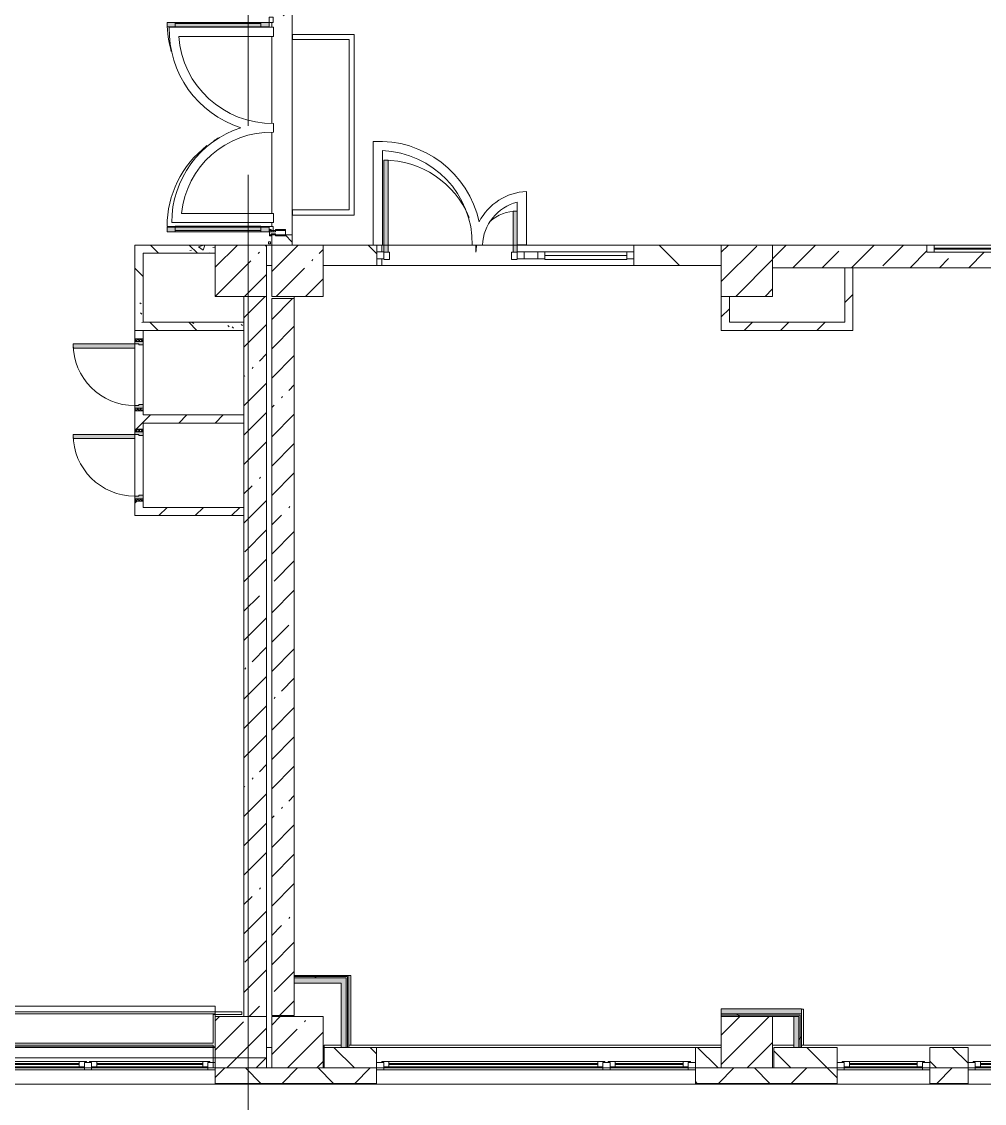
# Model space of a CAD drawing. Header units: millimetres. Extents: x 81037 to 284518, y -8553 to 29000.
# Drawn here: x 193617 to 202976, y -444 to 10072 of the extents above; entities that cross this region are included whole.
import ezdxf

# ---------------------------------------------------------------- set-up
doc = ezdxf.new("R2010")
doc.units = ezdxf.units.MM
doc.linetypes.add('Осевая', pattern=[3175, 635, -476.25, 1587.5, -476.25])
for name, color, linetype, lineweight, true_color in [('A-DETL-GENF-7', 7, 'Continuous', 5, 0xe2e2e2), ('A-DETL-GENF-9', 7, 'Continuous', 5, 0xaaaaaa), ('A-DOOR-4', 7, 'Continuous', 5, 0xe2e2e2), ('A-DOOR-5', 7, 'Continuous', 5, 0xaaaaaa), ('A-DOOR-FRAM-3', 7, 'Continuous', 5, 0xe2e2e2), ('A-DOOR-FRAM-5', 7, 'Continuous', 5, 0xaaaaaa), ('A-FLOR-2', 7, 'Continuous', 5, 0xaaaaaa), ('I-WALL-4', 7, 'Continuous', 5, 0xe7e7e7), ('I-WALL-5', 7, 'Continuous', 9, 0xe7e7e7), ('I-WALL-8', 7, 'Continuous', 5, 0x787878)]:
    doc.layers.add(name, color=color, linetype=linetype, lineweight=lineweight, true_color=true_color)
for name, color, linetype, lineweight in [('A-GLAZ-2', 7, 'Continuous', 5), ('A-GLAZ-CURT-1', 7, 'Continuous', 5), ('A-GLAZ-CWMG-2', 7, 'Continuous', 5), ('A-WALL', 7, 'Continuous', 9), ('A-WALL-4', 7, 'Continuous', 5), ('I-WALL-6', 7, 'Continuous', 5), ('S-COLS-1', 7, 'Continuous', 5), ('Оси', 7, 'Continuous', 9), ('Оси-2', 7, 'Осевая', 9)]:
    doc.layers.add(name, color=color, linetype=linetype, lineweight=lineweight)
pattern_1 = [(45, (157507.65, 0), (-176.7767, 176.7767), [])]
pattern_2 = [(45, (157507.65, 0), (-285.123, 285.123), []), (45, (157792.77, 0), (-285.123, 285.123), [504.031, -100.806, 16.764, -84.042])]
pattern_3 = [(135, (157507.65, 0), (-353.5534, -353.5534), [])]
pattern_4 = [(135, (157507.65, 0), (-377.171, -377.171), [533.4, -88.9, 17.78, -88.9]), (135, (157507.65, 376.94), (-377.171, -377.171), []), (50, (157507.65, 0), (637.6445, -55.7866), [66.675, -733.425]), (355, (157507.65, 0), (-123.349, 668.699), [53.34, -586.74]), (100.451, (157560.8, -4.65), (514.299, 612.908), [56.665, -623.315]), (46.184, (157507.65, 177.8), (948.776, -147.15), [100.012, -1100.137]), (96.636, (157586.7, 165.5), (830.91, 865.997), [84.998, -934.973]), (351.184, (157507.7, 177.8), (830.918, 865.988), [80.01, -880.11]), (21, (157596.55, 133.35), (530.6506, -357.928), [66.675, -733.425]), (326, (157596.55, 133.35), (216.308, 644.658), [53.34, -586.74]), (71.451, (157640.8, 103.5), (746.96, 286.724), [56.665, -623.315]), (37.5, (157507.65, 0), (10.8105, 295.9426), [16.764, -562.864, 16.764, -578.866, -588.962]), (37.5, (157507.65, 0), (10.8105, 295.9426), [-1175.258, 16.764, -572.198]), (7.5, (157507.65, 0), (233.8692, 350.6318), [16.764, -322.834, 16.764, -549.529, -224.472]), (7.5, (157507.65, 0), (233.8692, 350.6318), [-905.891, 16.764, -207.708]), (327.5, (157309.4, 0), (474.5678, -20.0513), [16.764, -205.486, 16.764, -676.656, -920.115]), (327.5, (157309.4, 0), (474.5678, -20.0513), [-915.67, 16.764, -903.351]), (317.5, (157220.5, 0), (518.452, 88.9934), [16.764, -272.161, 16.764, -443.738, -653.415]), (317.5, (157220.5, 0), (518.452, 88.9934), [-749.427, 16.764, -636.651])]
pattern_5 = [(135, (157507.65, 0), (-176.7767, -176.7767), [])]
pattern_6 = [(45, (157507.65, 0), (-530.33, 530.33), []), (135, (157507.65, 0), (-530.33, -530.33), [])]

# ---------------------------------------------------------------- blocks, each defined once
blk = doc.blocks.new('BSC_Колонна _Прямоугольная - 500х500-23286270-2_1_3_птичка')
at = {"layer": 'S-COLS-1'}
h = blk.add_hatch(dxfattribs=at)
h.set_pattern_fill('FP_53', color=256, style=0, pattern_type=2)
h.set_pattern_definition([(45, (-38790, -7650), (-285.123, 285.123), []), (45, (-38504.88, -7650), (-285.123, 285.123), [504.031, -100.806, 16.764, -84.042])])
h.paths.add_polyline_path([(-250, -250), (250, -250), (250, 250), (-250, 250), (-250, 100)])
for p, q in [((250, 250), (-250, 250)), ((-250, 250), (-250, -250)), ((250, -250), (250, 250)), ((-250, -250), (250, -250))]:
    blk.add_line(p, q, dxfattribs=at)
blk = doc.blocks.new('BSC_Колонна _Прямоугольная - 500х500-V40-2_1_3_птичка')
at = {"layer": 'S-COLS-1'}
h = blk.add_hatch(dxfattribs=at)
h.set_pattern_fill('FP_54', color=256, style=0, pattern_type=2)
h.set_pattern_definition([(45, (-43160, -7650), (-285.123, 285.123), []), (45, (-42874.88, -7650), (-285.123, 285.123), [504.031, -100.806, 16.764, -84.042])])
h.paths.add_polyline_path([(-250, -250), (250, -250), (250, 250), (-250, 250)])
for p, q in [((250, 250), (-250, 250)), ((-250, 250), (-250, -250)), ((250, -250), (250, 250)), ((-250, -250), (250, -250))]:
    blk.add_line(p, q, dxfattribs=at)
blk = doc.blocks.new('BSC_Колонна _Прямоугольная - 500х500-V46-2_1_3_птичка')
at = {"layer": 'S-COLS-1'}
h = blk.add_hatch(dxfattribs=at)
h.set_pattern_fill('FP_60', color=256, style=0, pattern_type=2)
h.set_pattern_definition([(45, (-38790, -150), (-285.123, 285.123), []), (45, (-38504.88, -150), (-285.123, 285.123), [504.031, -100.806, 16.764, -84.042])])
h.paths.add_polyline_path([(-50, -250), (250, -250), (250, 250), (-250, 250), (-250, -250)])
for p, q in [((250, 250), (-250, 250)), ((-250, 250), (-250, -250)), ((250, -250), (250, 250)), ((-250, -250), (250, -250))]:
    blk.add_line(p, q, dxfattribs=at)
blk = doc.blocks.new('BSC_Колонна _Прямоугольная - 500х500-V47-2_1_3_птичка')
at = {"layer": 'S-COLS-1'}
h = blk.add_hatch(dxfattribs=at)
h.set_pattern_fill('FP_61', color=256, style=0, pattern_type=2)
h.set_pattern_definition([(45, (-43160, -150), (-285.123, 285.123), []), (45, (-42874.88, -150), (-285.123, 285.123), [504.031, -100.806, 16.764, -84.042])])
h.paths.add_polyline_path([(-250, -250), (250, -250), (250, 250), (-250, 250)])
for p, q in [((250, 250), (-250, 250)), ((-250, 250), (-250, -250)), ((250, -250), (250, 250)), ((-250, -250), (250, -250))]:
    blk.add_line(p, q, dxfattribs=at)
blk = doc.blocks.new('120_Окно_СКБ_2Ст - 120_Окно_СКБ_2Ст 3100х2500 _мал_ створка слева-2_-22446420-2_1_3_птичка')
at = {"layer": 'A-GLAZ-2'}
for p, q in [((-1550, -127), (-1550, -57)), ((-1550, -57), (-1480, -57)), ((1550, -57), (-1550, -57)), ((-1480, -57), (-1480, -127)), ((-720, -87), (-1480, -87)), ((-1480, -87), (-1480, -127)), ((-1430, -137), (-1430, -87)), ((-770, -137), (-770, -87)), ((-720, -127), (-720, -57)), ((-720, -57), (-650, -57)), ((-720, -127), (-720, -87)), ((-650, -57), (-650, -127)), ((1480, -87), (-650, -87)), ((-650, -87), (-650, -127)), ((-600, -137), (-600, -87)), ((1430, -137), (1430, -87)), ((1480, -127), (1480, -57)), ((1480, -57), (1550, -57)), ((1480, -127), (1480, -87)), ((1550, -57), (1550, -127)), ((-1480, -127), (-1550, -127)), ((-1550, -127), (-1500, -127)), ((-1480, -127), (-1500, -127)), ((-1500, -127), (-1500, -137)), ((-1500, -137), (-700, -137)), ((-700, -137), (-1500, -137)), ((-1430, -107), (-770, -107)), ((-770, -117), (-1430, -117)), ((-650, -127), (-720, -127)), ((-700, -127), (-720, -127)), ((-700, -127), (-670, -127)), ((-700, -137), (-700, -127)), ((-650, -127), (-670, -127)), ((-670, -127), (-670, -137)), ((-670, -137), (1500, -137)), ((1500, -137), (-670, -137)), ((-600, -107), (1430, -107)), ((1430, -117), (-600, -117)), ((1550, -127), (1480, -127)), ((1500, -127), (1480, -127)), ((1500, -127), (1550, -127)), ((1500, -137), (1500, -127))]:
    blk.add_line(p, q, dxfattribs=at)
blk = doc.blocks.new('120_Окно_СКБ_2Ст - 120_Окно_СКБ_2Ст 2100х2400 _мал створка справа_-22446225-2_1_3_птичка')
at = {"layer": 'A-GLAZ-2'}
for p, q in [((-1050, -127), (-1050, -57)), ((-1050, -57), (-980, -57)), ((1050, -57), (-1050, -57)), ((-980, -57), (-980, -127)), ((150, -87), (-980, -87)), ((-980, -87), (-980, -127)), ((-930, -137), (-930, -87)), ((100, -137), (100, -87)), ((150, -127), (150, -57)), ((150, -57), (220, -57)), ((150, -127), (150, -87)), ((220, -57), (220, -127)), ((980, -87), (220, -87)), ((220, -87), (220, -127)), ((270, -137), (270, -87)), ((930, -137), (930, -87)), ((980, -127), (980, -57)), ((980, -57), (1050, -57)), ((980, -127), (980, -87)), ((1050, -57), (1050, -127)), ((-980, -127), (-1050, -127)), ((-1050, -127), (-1000, -127)), ((-980, -127), (-1000, -127)), ((-1000, -127), (-1000, -137)), ((-1000, -137), (170, -137)), ((170, -137), (-1000, -137)), ((-930, -107), (100, -107)), ((100, -117), (-930, -117)), ((220, -127), (150, -127)), ((170, -127), (150, -127)), ((170, -127), (200, -127)), ((170, -137), (170, -127)), ((220, -127), (200, -127)), ((200, -127), (200, -137)), ((200, -137), (1000, -137)), ((1000, -137), (200, -137)), ((270, -107), (930, -107)), ((930, -117), (270, -117)), ((1050, -127), (980, -127)), ((1000, -127), (980, -127)), ((1000, -127), (1050, -127)), ((1000, -137), (1000, -127))]:
    blk.add_line(p, q, dxfattribs=at)
blk = doc.blocks.new('120_Окно_СКБ_2Ст - 120_Окно_СКБ_2Ст 2100х2500 _мал створка СЛЕВА_-V83-2_1_3_птичка')
at = {"layer": 'A-GLAZ-2'}
for p, q in [((-1050, -127), (-1050, -57)), ((-1050, -57), (-980, -57)), ((1050, -57), (-1050, -57)), ((-980, -57), (-980, -127)), ((-220, -87), (-980, -87)), ((-980, -87), (-980, -127)), ((-930, -137), (-930, -87)), ((-270, -137), (-270, -87)), ((-220, -127), (-220, -57)), ((-220, -57), (-150, -57)), ((-220, -127), (-220, -87)), ((-150, -57), (-150, -127)), ((980, -87), (-150, -87)), ((-150, -87), (-150, -127)), ((-100, -137), (-100, -87)), ((930, -137), (930, -87)), ((980, -127), (980, -57)), ((980, -57), (1050, -57)), ((980, -127), (980, -87)), ((1050, -57), (1050, -127)), ((-980, -127), (-1050, -127)), ((-1050, -127), (-1000, -127)), ((-980, -127), (-1000, -127)), ((-1000, -127), (-1000, -137)), ((-1000, -137), (-200, -137)), ((-200, -137), (-1000, -137)), ((-930, -107), (-270, -107)), ((-270, -117), (-930, -117)), ((-150, -127), (-220, -127)), ((-200, -127), (-220, -127)), ((-200, -127), (-170, -127)), ((-200, -137), (-200, -127)), ((-150, -127), (-170, -127)), ((-170, -127), (-170, -137)), ((-170, -137), (1000, -137)), ((1000, -137), (-170, -137)), ((-100, -107), (930, -107)), ((930, -117), (-100, -117)), ((1050, -127), (980, -127)), ((1000, -127), (980, -127)), ((1000, -127), (1050, -127)), ((1000, -137), (1000, -127))]:
    blk.add_line(p, q, dxfattribs=at)
blk = doc.blocks.new('BSC_Колонна _Прямоугольная - 500х500-V117-2_1_3_птичка')
at = {"layer": 'S-COLS-1'}
h = blk.add_hatch(dxfattribs=at)
h.set_pattern_fill('FP_120', color=256, style=0, pattern_type=2)
h.set_pattern_definition([(45, (-38240, -150), (-285.123, 285.123), []), (45, (-37954.88, -150), (-285.123, 285.123), [504.031, -100.806, 16.764, -84.042])])
h.paths.add_polyline_path([(-250, -250), (250, -250), (250, 250), (-250, 250), (-250, 80)])
for p, q in [((250, 250), (-250, 250)), ((-250, 250), (-250, -250)), ((250, -250), (250, 250)), ((-250, -250), (250, -250))]:
    blk.add_line(p, q, dxfattribs=at)
blk = doc.blocks.new('BSC_Колонна _Прямоугольная - 500х500-V118-2_1_3_птичка')
at = {"layer": 'S-COLS-1'}
h = blk.add_hatch(dxfattribs=at)
h.set_pattern_fill('FP_121', color=256, style=0, pattern_type=2)
h.set_pattern_definition([(45, (-38240, -7650), (-285.123, 285.123), []), (45, (-37954.88, -7650), (-285.123, 285.123), [504.031, -100.806, 16.764, -84.042])])
h.paths.add_polyline_path([(-250, -250), (250, -250), (250, 250), (-250, 250), (-250, 100)])
for p, q in [((250, 250), (-250, 250)), ((-250, 250), (-250, -250)), ((250, -250), (250, 250)), ((-250, -250), (250, -250))]:
    blk.add_line(p, q, dxfattribs=at)
blk = doc.blocks.new('110_Дверь_СКБ_1Ст - д-18 700x2100h_Технический шкаф ЭОМ и СС-21511926-2_1_3_птичка')
at = {"layer": 'A-DOOR-4'}
h = blk.add_hatch(color=256, dxfattribs=at)
h.paths.add_polyline_path([(-312.5, -40), (-277.5, -40), (-277.5, 0), (-287.5, 0), (-287.5, 40), (-312.5, 40)])
h.paths.add_polyline_path([(302.5, 0), (302.5, -40), (337.5, -40), (337.5, 40), (312.5, 40), (312.5, 0)])
at = {"layer": 'A-DOOR-5'}
h = blk.add_hatch(dxfattribs=at)
h.set_pattern_fill('FP_125', color=256, style=0, pattern_type=2)
h.set_pattern_definition([(135, (1951.41, 104.685), (-14.14214, -14.14214), []), (225, (1951.41, 104.685), (14.14214, -14.14214), [])])
h.paths.add_polyline_path([(337.5, -40), (362.5, -40), (362.5, 40), (337.5, 40)])
at = {"layer": 'A-DOOR-FRAM-3'}
blk.add_hatch(color=256, dxfattribs=at).paths.add_polyline_path([(272.5, 640), (272.5, 40), (312.5, 40), (312.5, 640)])
at = {"layer": 'A-DOOR-FRAM-5'}
h = blk.add_hatch(dxfattribs=at)
h.set_pattern_fill('FP_126', color=256, style=0, pattern_type=2)
h.set_pattern_definition([(45, (-171.384, 104.685), (-14.1421, 14.1421), []), (135, (-171.384, 104.685), (-14.1421, -14.1421), [])])
h.paths.add_polyline_path([(-337.5, -40), (-312.5, -40), (-312.5, 40), (-337.5, 40)])
at = {"layer": 'A-DOOR-5'}
for p, q in [((312.5, 640), (272.5, 640)), ((272.5, 640), (272.5, 40)), ((312.5, 40), (312.5, 640)), ((272.5, 40), (312.5, 40))]:
    blk.add_line(p, q, dxfattribs=at)
blk.add_arc((312.5, 40), 600, 90, 180, dxfattribs=at)
at = {"layer": 'A-DOOR-FRAM-5'}
for p, q in [((-312.5, 40), (-337.5, 40)), ((-337.5, 40), (-337.5, -40)), ((-287.5, 40), (-312.5, 40)), ((-312.5, 40), (-312.5, -40)), ((-312.5, -40), (-312.5, 40)), ((-287.5, 0), (-287.5, 40)), ((-287.5, 40), (272.5, 40)), ((312.5, 40), (312.5, 0)), ((337.5, 40), (312.5, 40)), ((337.5, -40), (337.5, 40)), ((362.5, 40), (337.5, 40)), ((337.5, 40), (337.5, -40)), ((362.5, -40), (362.5, 40)), ((-337.5, -40), (-312.5, -40)), ((-312.5, -40), (-277.5, -40)), ((-277.5, 0), (-287.5, 0)), ((-277.5, -40), (-277.5, 0)), ((302.5, -40), (-277.5, -40)), ((312.5, 0), (302.5, 0)), ((302.5, 0), (302.5, -40)), ((302.5, -40), (337.5, -40)), ((337.5, -40), (362.5, -40))]:
    blk.add_line(p, q, dxfattribs=at)
blk = doc.blocks.new('120_Окно_СКБ_1Ст - 120_Окно_СКБ_1Ст 900х2500_h_-20664874-2_1_3_птичка')
at = {"layer": 'A-GLAZ-2'}
for p, q in [((-450, -127), (-450, -57)), ((-450, -57), (-380, -57)), ((450, -57), (-450, -57)), ((-380, -57), (-380, -127)), ((380, -87), (-380, -87)), ((-380, -87), (-380, -127)), ((-330, -137), (-330, -87)), ((330, -137), (330, -87)), ((380, -127), (380, -57)), ((380, -57), (450, -57)), ((380, -127), (380, -87)), ((450, -57), (450, -127)), ((-380, -127), (-450, -127)), ((-450, -127), (-400, -127)), ((-380, -127), (-400, -127)), ((-400, -127), (-400, -137)), ((-400, -137), (400, -137)), ((400, -137), (-400, -137)), ((-330, -107), (330, -107)), ((330, -117), (-330, -117)), ((450, -127), (380, -127)), ((400, -127), (380, -127)), ((400, -127), (450, -127)), ((400, -137), (400, -127))]:
    blk.add_line(p, q, dxfattribs=at)
blk = doc.blocks.new('120_Окно_СКБ_1Ст - 120_Окно_СКБ_1Ст 400х1200 EI30-24228621-2_1_3_птичка')
at = {"layer": 'A-GLAZ-2'}
for p, q in [((-600, 40), (-600, 110)), ((-600, 110), (-530, 110)), ((600, 110), (-600, 110)), ((-530, 110), (-530, 40)), ((530, 40), (530, 110)), ((530, 110), (600, 110)), ((600, 110), (600, 40)), ((-530, 40), (-600, 40)), ((-600, 40), (600, 40)), ((530, 80), (-530, 80)), ((530, 70), (-530, 70)), ((600, 40), (530, 40))]:
    blk.add_line(p, q, dxfattribs=at)
blk = doc.blocks.new('Прямоугольный импост - Импост структурный с накладкой - 160мм Темный-31239214-2_1_3_птичка')
at = {"layer": 'A-GLAZ-CWMG-2'}
for p, q in [((-50, 0), (-50, 17)), ((-50, 17), (0, 17)), ((-40, 0), (-50, 0)), ((-40, -40), (-40, 0)), ((0, 0), (-10, 0)), ((-10, 0), (-10, -40)), ((0, 17), (0, 0)), ((-50, -140), (-50, -40)), ((-50, -40), (-40, -40)), ((-10, -40), (0, -40)), ((0, -40), (0, -140)), ((0, -140), (-50, -140))]:
    blk.add_line(p, q, dxfattribs=at)
blk = doc.blocks.new('Дверь_Витражная_остекление_ - ДВН_ДАО_Главный вход_1800 в свету 5-32258809-2_1_3_птичка')
at = {"layer": 'A-DETL-GENF-7'}
for points in [[(-947.5, -723.4), (-947.5, -20), (-992.5, -20), (-992.5, -1012.5), (-947.5, -1012.5)], [(1042.5, -1012.5), (1042.5, -20), (997.5, -20), (997.5, -1012.5)]]:
    blk.add_hatch(color=256, dxfattribs=at).paths.add_polyline_path(points)
at = {"layer": 'A-DETL-GENF-9'}
for p, q in [((-947.5, -20), (-992.5, -20)), ((-992.5, -1012.5), (-992.5, -20)), ((-947.5, -20), (-992.5, -20)), ((-992.5, -20), (-992.5, -1012.5)), ((-992.5, -100), (-947.5, -100)), ((-982.5, -932.5), (-982.5, -100)), ((-947.5, -1012.5), (-947.5, -20)), ((-947.5, -1012.5), (-947.5, -20)), ((988.5, -932.5), (988.5, -100)), ((997.5, -1012.5), (997.5, -20)), ((997.5, -20), (997.5, -1012.5)), ((1042.5, -100), (997.5, -100)), ((1032.5, -932.5), (1032.5, -100)), ((1042.5, -1012.5), (1042.5, -20)), ((1042.5, -1012.5), (1042.5, -20)), ((-992.5, -932.5), (-947.5, -932.5)), ((1042.5, -932.5), (997.5, -932.5)), ((-992.5, -1012.5), (-947.5, -1012.5)), ((-992.5, -1012.5), (-947.5, -1012.5)), ((1042.5, -1012.5), (997.5, -1012.5)), ((997.5, -1012.5), (1042.5, -1012.5))]:
    blk.add_line(p, q, dxfattribs=at)
at = {"layer": 'A-DOOR-5'}
for p, q in [((-1042.5, 20), (-992.5, 20)), ((-1042.5, -20), (-1042.5, 20)), ((-992.5, 20), (-992.5, -20)), ((992.5, 20), (1042.5, 20)), ((992.5, -20), (992.5, 20)), ((1042.5, 20), (1042.5, -20)), ((-992.5, -20), (-1042.5, -20)), ((-992.5, -1012.5), (-992.5, -20)), ((992.5, -1012.5), (992.5, -20)), ((1042.5, -20), (992.5, -20))]:
    blk.add_line(p, q, dxfattribs=at)
for centre, start, end in [((992.5, -20), 209.21115, 212.8228), ((992.5, -20), 217.57984, 270), ((-992.5, -20), 270, 286.54233)]:
    blk.add_arc(centre, 992.5, start, end, dxfattribs=at)
blk = doc.blocks.new('Прямоугольный импост - Импост структурный с накладкой - 160мм Темный-31915521-2_1_3_птичка')
at = {"layer": 'A-GLAZ-CWMG-2'}
for p, q in [((-25, 0), (-25, 17)), ((-25, 17), (25, 17)), ((-15, 0), (-25, 0)), ((-15, -40), (-15, 0)), ((25, 0), (15, 0)), ((15, 0), (15, -40)), ((25, 17), (25, 0)), ((-25, -140), (-25, -40)), ((-25, -40), (-15, -40)), ((15, -40), (25, -40)), ((25, -40), (25, -140)), ((25, -140), (-25, -140))]:
    blk.add_line(p, q, dxfattribs=at)
blk = doc.blocks.new('Прямоугольный импост - 50 x 70 мм-31700031-2_1_3_птичка')
at = {"layer": 'A-GLAZ-CWMG-2'}
for p, q in [((-70, 35), (0, 35)), ((-70, -35), (-70, 35)), ((0, 35), (0, -35)), ((0, -35), (-70, -35))]:
    blk.add_line(p, q, dxfattribs=at)
blk = doc.blocks.new('Дверь_Витражная_остекление_ - ДВН_ДАО_Главный вход_1200 в свету-V188-2_1_3_птичка')
at = {"layer": 'A-DOOR-4'}
for points in [[(-647.5, 30), (-607.5, 30), (-610.8, 925), (-647.5, 925), (-647.5, 35)], [(647.5, 30), (647.5, 430), (607.5, 430), (607.5, 30)]]:
    blk.add_hatch(color=256, dxfattribs=at).paths.add_polyline_path(points)
at = {"layer": 'A-DETL-GENF-9'}
for p, q in [((-607.5, 925), (-647.5, 925)), ((-647.5, 925), (-647.5, 35)), ((-607.5, 30), (-607.5, 925)), ((647.5, 430), (607.5, 430)), ((607.5, 430), (607.5, 30)), ((647.5, 35), (647.5, 430)), ((-647.5, 30), (-607.5, 30)), ((-592.5, 30), (-647.5, 30)), ((-592.5, -40), (-592.5, 30)), ((592.5, -40), (592.5, 30)), ((592.5, 30), (647.5, 30)), ((607.5, 30), (647.5, 30)), ((-647.5, -40), (-592.5, -40)), ((647.5, -40), (592.5, -40))]:
    blk.add_line(p, q, dxfattribs=at)
at = {"layer": 'A-DOOR-5'}
for p, q in [((-647.5, 925), (-647.5, 35)), ((647.5, 430), (647.5, 35))]:
    blk.add_line(p, q, dxfattribs=at)
for centre, radius, start, end in [((-647.5, 30), 895, 22.29231, 90), ((647.5, 30), 400, 90, 131.44756), ((-647.5, 30), 895, 360, 4.55581), ((647.5, 30), 400, 169.71082, 180)]:
    blk.add_arc(centre, radius, start, end, dxfattribs=at)
blk = doc.blocks.new('Системная панель - Стемалит - 40мм-32257327-2_1_3_птичка')
at = {"layer": 'A-GLAZ-CURT-1'}
for p, q in [((65, 35), (-65, 35)), ((-65, 35), (-65, -35)), ((65, -35), (65, 35)), ((-65, -35), (65, -35))]:
    blk.add_line(p, q, dxfattribs=at)
blk = doc.blocks.new('Прямоугольный импост - 50 x 70 мм-31687886-2_1_3_птичка')
at = {"layer": 'A-GLAZ-CWMG-2'}
for p, q in [((-35, 35), (35, 35)), ((-35, -35), (-35, 35)), ((35, 35), (35, -35)), ((35, -35), (-35, -35))]:
    blk.add_line(p, q, dxfattribs=at)
blk = doc.blocks.new('Прямоугольный импост - 50 x 70 мм-31701779-2_1_3_птичка')
at = {"layer": 'A-GLAZ-CWMG-2'}
for p, q in [((0, 35), (-70, 35)), ((-70, 35), (-70, -35)), ((0, -35), (0, 35)), ((-70, -35), (0, -35))]:
    blk.add_line(p, q, dxfattribs=at)
blk = doc.blocks.new('Системная панель - Стекло - 40мм-V189-2_1_3_птичка')
at = {"layer": 'A-GLAZ-CURT-1'}
for p, q in [((397.5, 0), (-397.5, 0)), ((-397.5, 0), (-397.5, -40)), ((397.5, -40), (397.5, 0)), ((-397.5, -40), (397.5, -40))]:
    blk.add_line(p, q, dxfattribs=at)
blk = doc.blocks.new('Прямоугольный импост - 50 x 70 мм-31702100-2_1_3_птичка')
at = {"layer": 'A-GLAZ-CWMG-2'}
for p, q in [((-35, 35), (35, 35)), ((-35, -35), (-35, 35)), ((35, 35), (35, -35)), ((35, -35), (-35, -35))]:
    blk.add_line(p, q, dxfattribs=at)
blk = doc.blocks.new('Прямоугольный импост - 50 x 70 мм-31720914-2_1_3_птичка')
at = {"layer": 'A-GLAZ-CWMG-2'}
blk.add_line((6460, 7920), (5665, 7920), dxfattribs=at)
blk = doc.blocks.new('Зашивка приборов отопления25 - Зашивка приборов отопления-33322064-2_1_3_птичка')
at = {"layer": 'A-WALL-4'}
for p, q in [((36640, 23400), (34540, 23400)), ((34540, 23104), (34540, 23079)), ((34540, 23079), (36640, 23079)), ((36640, 23079), (34540, 23079)), ((34540, 23079), (34540, 23004)), ((34540, 23004), (36640, 23004))]:
    blk.add_line(p, q, dxfattribs=at)

msp = doc.modelspace()

# ---------------------------------------------------------------- hatches: boundary and pattern name
at = {"layer": 'A-WALL-4'}
h = msp.add_hatch(dxfattribs=at)
h.set_pattern_fill('FP_81', color=256, style=0, pattern_type=2)
h.set_pattern_definition(pattern_5)
h.paths.add_polyline_path([(200417.7, -100), (200417.7, 100), (200167.7, 100), (200167.7, -100)])
h.paths.add_polyline_path([(196557.7, -100), (197067.7, -100), (197067.7, 100), (196557.7, 100)])
h = msp.add_hatch(dxfattribs=at)
h.set_pattern_fill('FP_81', color=256, style=0, pattern_type=2)
h.set_pattern_definition(pattern_5)
h.paths.add_polyline_path([(202444, -100), (202817.7, -100), (202817.7, 100), (202444, 100)])
h.paths.add_polyline_path([(201544, -100), (201544, 100), (200927.7, 100), (200927.7, -100)])
h = msp.add_hatch(dxfattribs=at)
h.set_pattern_fill('FP_71', color=256, style=0, pattern_type=2)
h.set_pattern_definition([(45, (157507.65, 0), (-353.5534, 353.5534), []), (135, (157507.65, 0), (-353.5534, -353.5534), [])])
h.paths.add_polyline_path([(233207.7, -250), (233207.7, -100), (229067.7, -100), (229067.7, -250), (232421.1, -250)])
h.paths.add_polyline_path([(226856, -250), (228167.7, -250), (228167.7, -100), (224567.7, -100), (224567.7, -250), (225000.9, -250)])
h.paths.add_polyline_path([(219435.8, -250), (219567.7, -250), (219567.7, -100), (218417.7, -100), (218417.7, -250), (218508.3, -250)])
h.paths.add_polyline_path([(214417.7, -250), (214667.7, -250), (214667.7, -100), (213917.7, -100), (213917.7, -250), (214334.4, -250)])
h.paths.add_polyline_path([(216317.7, -250), (216317.7, -100), (215567.7, -100), (215567.7, -250), (215725.7, -250)])
h.paths.add_polyline_path([(222667.7, -250), (223667.7, -250), (223667.7, -100), (222667.7, -100)])
h.paths.add_polyline_path([(210817.7, -250), (210817.7, -100), (209417.7, -100), (209417.7, -250), (210160.6, -250)])
h.paths.add_polyline_path([(206317.7, -250), (206317.7, -100), (204917.7, -100), (204917.7, -250), (205523, -250)])
h.paths.add_polyline_path([(202740.4, -250), (202817.7, -250), (202817.7, -100), (202444, -100), (202444, -250)])
h.paths.add_polyline_path([(200917.7, -250), (201544, -250), (201544, -100), (200167.7, -100), (200167.7, -250), (200885.4, -250)])
h.paths.add_polyline_path([(193397.7, -250), (193397.7, -100), (192277.7, -100), (192277.7, -250), (193001.5, -250)])
h.paths.add_polyline_path([(196547.7, -250), (197067.7, -250), (197067.7, -100), (195497.7, -100), (195497.7, -250), (196247.8, -250)])
h.paths.add_polyline_path([(190682.7, -250), (191377.7, -250), (191377.7, -100), (190517.7, -100), (190517.7, -250)])
h.paths.add_polyline_path([(188363.9, -250), (188417.7, -250), (188417.7, -100), (186717.4, -100), (186717.4, -250), (187900.1, -250)])
h.paths.add_polyline_path([(179552.4, -250), (180217.7, -250), (180217.7, -100), (179117.7, -100), (179117.7, -250)])
h.paths.add_polyline_path([(173987.3, -250), (174767.7, -250), (174767.7, -100), (173617.7, -100), (173617.7, -250)])
h.paths.add_polyline_path([(175667.7, -250), (176317.7, -250), (176317.7, -100), (175667.7, -100)])
h.paths.add_polyline_path([(182317.7, -250), (183917.4, -250), (183917.4, -100), (182317.7, -100)])
h.paths.add_polyline_path([(166067.7, -250), (166067.7, -100), (162137.7, -100), (162137.7, -250), (165639.6, -250)])
h.paths.add_polyline_path([(160074.5, -250), (161237.7, -250), (161237.7, -100), (157247.7, -100), (157247.7, -250), (158219.5, -250)])
h.paths.add_polyline_path([(169167.7, -250), (170517.7, -250), (170517.7, -100), (169167.7, -100)])
at = {"layer": 'I-WALL-4'}
msp.add_hatch(color=256, dxfattribs=at).paths.add_polyline_path([(201172.7, 100), (201172.7, 400), (201122.7, 400), (201122.7, 100)])
at = {"layer": 'I-WALL-5'}
for points in [[(196722.7, 725), (196772.7, 725), (196772.7, 775), (196267.7, 775), (196267.7, 725)], [(196772.7, 100), (196772.7, 725), (196722.7, 725), (196722.7, 100)], [(201197.7, 425), (201197.7, 475), (200417.7, 475), (200417.7, 425), (200885.4, 425)]]:
    msp.add_hatch(color=256, dxfattribs=at).paths.add_polyline_path(points)
at = {"layer": 'I-WALL-6'}
h = msp.add_hatch(dxfattribs=at)
h.set_pattern_fill('FP_82', color=256, style=0, pattern_type=2)
h.set_pattern_definition(pattern_3)
h.paths.add_polyline_path([(196047.7, 7900), (196247.7, 7900), (196247.7, 8000), (196047.7, 8000)])
h.paths.add_polyline_path([(196047.7, 10130), (196247.7, 10130), (196247.7, 10230), (196047.7, 10230)])
h = msp.add_hatch(dxfattribs=at)
h.set_pattern_fill('FP_82', color=256, style=0, pattern_type=2)
h.set_pattern_definition(pattern_3)
h.paths.add_polyline_path([(200417.7, 7700), (200417.7, 7900), (199568.7, 7900), (199568.7, 7700)])
h.paths.add_polyline_path([(195997.7, 7700), (196047.7, 7700), (196047.7, 7900), (195997.7, 7900), (195997.7, 7750.3)])
h.paths.add_polyline_path([(196547.7, 7700), (197068.7, 7700), (197068.7, 7900), (196547.7, 7900), (196547.7, 7750.3)])
h = msp.add_hatch(dxfattribs=at)
h.set_pattern_fill('FP_79', color=256, style=0, pattern_type=2)
h.set_pattern_definition(pattern_2)
h.paths.add_polyline_path([(202740.4, 7680), (204917.7, 7680), (204917.7, 7900), (203617.7, 7900), (203617.7, 7830), (202417.7, 7830), (202417.7, 7900), (200917.7, 7900), (200917.7, 7680), (201697.7, 7680)])
h = msp.add_hatch(dxfattribs=at)
h.set_pattern_fill('FP_83', color=256, style=0, pattern_type=2)
h.set_pattern_definition(pattern_1)
h.paths.add_polyline_path([(201697.7, 7070), (201697.7, 7680), (201617.7, 7680), (201617.7, 7070)])
h = msp.add_hatch(dxfattribs=at)
h.set_pattern_fill('FP_79', color=256, style=0, pattern_type=2)
h.set_pattern_definition(pattern_2)
h.paths.add_polyline_path([(195777.7, 400), (195997.7, 400), (195997.7, 7400), (195777.7, 7400), (195777.7, 808.9)])
h = msp.add_hatch(dxfattribs=at)
h.set_pattern_fill('FP_79', color=256, style=0, pattern_type=2)
h.set_pattern_definition(pattern_2)
h.paths.add_polyline_path([(196047.7, 410), (196267.7, 410), (196267.7, 7380), (196047.7, 7380), (196047.7, 808.9)])
h = msp.add_hatch(dxfattribs=at)
h.set_pattern_fill('FP_83', color=256, style=0, pattern_type=2)
h.set_pattern_definition(pattern_1)
h.paths.add_polyline_path([(200497.7, 7150), (200497.7, 7400), (200417.7, 7400), (200417.7, 7150)])
h = msp.add_hatch(dxfattribs=at)
h.set_pattern_fill('FP_83', color=256, style=0, pattern_type=2)
h.set_pattern_definition(pattern_1)
h.paths.add_polyline_path([(194717.7, 5270), (194797.7, 5270), (194797.7, 5409), (194717.7, 5409)])
h.paths.add_polyline_path([(194717.7, 6109), (194797.7, 6109), (194797.7, 6289), (194717.7, 6289)])
h.paths.add_polyline_path([(194797.7, 6989), (194797.7, 7070), (194717.7, 7070), (194717.7, 6989)])
h = msp.add_hatch(dxfattribs=at)
h.set_pattern_fill('FP_83', color=256, style=0, pattern_type=2)
h.set_pattern_definition(pattern_1)
h.paths.add_polyline_path([(201617.7, 7070), (201617.7, 7150), (200417.7, 7150), (200417.7, 7070), (200885.4, 7070)])
h = msp.add_hatch(dxfattribs=at)
h.set_pattern_fill('FP_83', color=256, style=0, pattern_type=2)
h.set_pattern_definition(pattern_1)
h.paths.add_polyline_path([(195777.7, 6170), (195777.7, 6250), (194797.7, 6250), (194797.7, 6170), (195320.3, 6170)])
h = msp.add_hatch(dxfattribs=at)
h.set_pattern_fill('FP_83', color=256, style=0, pattern_type=2)
h.set_pattern_definition(pattern_1)
h.paths.add_polyline_path([(195777.7, 5270), (195777.7, 5350), (194797.7, 5350), (194797.7, 5270), (195320.3, 5270)])
h = msp.add_hatch(dxfattribs=at)
h.set_pattern_fill('FP_165', color=256, style=0, pattern_type=2)
h.set_pattern_definition(pattern_6)
h.paths.add_polyline_path([(196785.2, 787.5), (196797.7, 787.5), (196797.7, 800), (196267.7, 800), (196267.7, 787.5)])
h = msp.add_hatch(dxfattribs=at)
h.set_pattern_fill('FP_165', color=256, style=0, pattern_type=2)
h.set_pattern_definition(pattern_6)
h.paths.add_polyline_path([(196772.7, 775), (196785.2, 775), (196785.2, 787.5), (196267.7, 787.5), (196267.7, 775)])
h = msp.add_hatch(dxfattribs=at)
h.set_pattern_fill('FP_165', color=256, style=0, pattern_type=2)
h.set_pattern_definition(pattern_6)
h.paths.add_polyline_path([(201185.2, 412.5), (201197.7, 412.5), (201197.7, 425), (200417.7, 425), (200417.7, 412.5), (200885.4, 412.5)])
h = msp.add_hatch(dxfattribs=at)
h.set_pattern_fill('FP_165', color=256, style=0, pattern_type=2)
h.set_pattern_definition(pattern_6)
h.paths.add_polyline_path([(201185.2, 400), (201185.2, 412.5), (200417.7, 412.5), (200417.7, 400), (201172.7, 400)])
h = msp.add_hatch(dxfattribs=at)
h.set_pattern_fill('FP_165', color=256, style=0, pattern_type=2)
h.set_pattern_definition(pattern_6)
h.paths.add_polyline_path([(201185.2, 100), (201185.2, 400), (201172.7, 400), (201172.7, 100)])
h = msp.add_hatch(dxfattribs=at)
h.set_pattern_fill('FP_165', color=256, style=0, pattern_type=2)
h.set_pattern_definition(pattern_6)
h.paths.add_polyline_path([(201185.2, 100), (201197.7, 100), (201197.7, 412.5), (201185.2, 412.5), (201185.2, 230.5)])
at = {"layer": 'I-WALL-8'}
h = msp.add_hatch(dxfattribs=at)
h.set_pattern_fill('FP_86', color=256, style=0, pattern_type=2)
h.set_pattern_definition(pattern_4)
h.paths.add_polyline_path([(194717.7, 7150), (194797.7, 7150), (194797.7, 7900), (194717.7, 7900), (194717.7, 7750.3)])
h = msp.add_hatch(dxfattribs=at)
h.set_pattern_fill('FP_86', color=256, style=0, pattern_type=2)
h.set_pattern_definition(pattern_4)
h.paths.add_polyline_path([(195320.3, 7820), (195497.7, 7820), (195497.7, 7900), (194797.7, 7900), (194797.7, 7820)])
h = msp.add_hatch(dxfattribs=at)
h.set_pattern_fill('FP_86', color=256, style=0, pattern_type=2)
h.set_pattern_definition(pattern_4)
h.paths.add_polyline_path([(195777.7, 7070), (195777.7, 7150), (194717.7, 7150), (194717.7, 7070), (195320.3, 7070)])

# ---------------------------------------------------------------- linework, layer by layer
at = {"layer": 'A-FLOR-2'}
for p, q in [((196066, 10018), (195052.3, 10018)), ((196047.7, 10064.1), (196047.7, 10018)), ((196066, 9928), (196066, 10018)), ((195144.3, 9928), (196066, 9928)), ((196047.7, 9928), (196047.7, 9083.9)), ((196850.4, 9947.2), (196250.4, 9947.2)), ((196250.4, 9947.2), (196250.4, 9897.2)), ((196250.4, 9897.2), (196800.4, 9897.2)), ((196800.4, 9897.2), (196800.4, 8241.3)), ((196850.4, 8191.3), (196850.4, 9947.2)), ((196066, 8996.7), (196066, 9083.1)), ((196047.7, 8996.1), (196047.7, 8208)), ((197035.7, 8907.6), (197035.7, 7900)), ((197125.7, 7900), (197125.7, 8818.2)), ((198524.7, 7903), (198524.7, 8421.4)), ((198434.7, 8317.2), (198434.7, 7903)), ((196064.7, 8208), (195170.3, 8208)), ((196064.7, 8118), (196064.7, 8208)), ((196800.4, 8241.3), (196250.4, 8241.3)), ((196250.4, 8241.3), (196250.4, 8191.3)), ((195075.7, 8118), (196064.7, 8118)), ((196047.7, 8118), (196047.7, 8080)), ((196250.4, 8191.3), (196850.4, 8191.3)), ((199568.7, 7900), (197068.7, 7900)), ((197117.7, 7900), (197117.7, 7835)), ((197125.7, 7900), (197998.2, 7900)), ((198096.2, 7900), (199568.7, 7900)), ((198434.7, 7903), (198524.7, 7903)), ((197117.7, 7765), (197117.7, 7700)), ((196267.7, 7400), (196267.7, 7380)), ((196797.7, 800), (196817.7, 800)), ((196817.7, 800), (196817.7, 120)), ((195757.7, 445), (193397.7, 445)), ((195757.7, 420), (195757.7, 445)), ((201197.7, 470), (201217.7, 470)), ((201217.7, 470), (201217.7, 120)), ((195477.7, 140), (195477.7, 420)), ((195477.7, 420), (195757.7, 420)), ((193397.7, 140), (195477.7, 140)), ((195477.7, 100), (195497.7, 100)), ((195997.7, 100), (196047.7, 100)), ((196547.7, 100), (196557.7, 100))]:
    msp.add_line(p, q, dxfattribs=at)
for centre, radius, start, end in [((196052, 9993), 1000, 178.56746, 252.28756), ((196052, 9993), 910, 184.09604, 270.88287), ((196044.7, 8118), 969, 107.84035, 180), ((196044.7, 8118), 879, 88.60541, 174.12324), ((197088.3, 7909), 1000, 12.44956, 93.01125), ((197088.3, 7909), 910, 359.43333, 87.64026), ((198549.7, 7878), 544, 92.63401, 153.04618), ((198549.7, 7878), 454, 104.67311, 177.22246)]:
    msp.add_arc(centre, radius, start, end, dxfattribs=at)
at = {"layer": 'A-WALL'}
for p, q in [((201697.7, 7680), (201617.7, 7680)), ((194797.7, 7070), (194717.7, 7070)), ((195777.7, 7070), (195777.7, 7150)), ((195777.7, 6170), (195777.7, 6250)), ((195777.7, 5270), (195777.7, 5350)), ((196267.7, 800), (196267.7, 725)), ((196267.7, 787.5), (196785.2, 787.5)), ((196267.7, 775), (196772.7, 775)), ((196772.7, 775), (196772.7, 100)), ((196785.2, 787.5), (196785.2, 100)), ((201197.7, 425), (200417.7, 425)), ((201185.2, 412.5), (200417.7, 412.5)), ((201172.7, 400), (201122.7, 400)), ((201172.7, 100), (201172.7, 400)), ((201185.2, 100), (201185.2, 412.5)), ((196557.7, -100), (197067.7, -100)), ((200167.7, -100), (200417.7, -100)), ((200927.7, -100), (201544, -100)), ((202444, -100), (202817.7, -100)), ((195497.7, -250), (197067.7, -250)), ((195497.7, -253), (197067.7, -253)), ((200167.7, -250), (201544, -250)), ((200167.7, -253), (201544, -253)), ((202444, -250), (202817.7, -250)), ((202444, -253), (202817.7, -253))]:
    msp.add_line(p, q, dxfattribs=at)
at = {"layer": 'A-WALL-4'}
for p, q in [((196037.2, 7931), (196017.2, 7931)), ((196017.2, 7931), (196017.2, 7911)), ((196017.2, 7911), (196037.2, 7911)), ((196037.2, 7911), (196037.2, 7931)), ((191117.7, 100), (195477.7, 100)), ((196557.7, 100), (196557.7, -100)), ((196557.7, 100), (200417.7, 100)), ((197067.7, -258), (197067.7, 100)), ((200167.7, 100), (200167.7, -258)), ((201544, 100), (200927.7, 100)), ((200927.7, 100), (200927.7, -100)), ((201544, -258), (201544, 100)), ((202817.7, 100), (202444, 100)), ((202444, 100), (202444, -258)), ((202817.7, -258), (202817.7, 100)), ((191377.7, -100), (195497.7, -100)), ((195497.7, -100), (195497.7, -258)), ((196047.7, -100), (195997.7, -100)), ((196547.7, -100), (196557.7, -100)), ((200917.7, -100), (202444, -100)), ((215567.7, -258), (182317.7, -258))]:
    msp.add_line(p, q, dxfattribs=at)
at = {"layer": 'I-WALL-6'}
for p, q in [((196247.7, 10230), (196247.7, 7900)), ((196047.7, 10018), (196047.7, 10064.1)), ((196047.7, 9083.9), (196047.7, 9928)), ((196047.7, 8208), (196047.7, 8996.1)), ((196047.7, 8080), (196047.7, 8118)), ((196247.7, 8000), (196047.7, 8000)), ((196047.7, 8000), (196047.7, 7900)), ((195497.7, 7900), (194717.7, 7900)), ((194717.7, 7900), (194717.7, 6989)), ((196047.7, 7900), (195997.7, 7900)), ((197068.7, 7900), (196547.7, 7900)), ((197068.7, 7700), (197068.7, 7900)), ((199568.7, 7900), (199568.7, 7700)), ((199568.7, 7900), (200417.7, 7900)), ((202417.7, 7900), (200917.7, 7900)), ((194797.7, 7820), (195497.7, 7820)), ((194797.7, 7150), (194797.7, 7820)), ((195997.7, 7700), (196047.7, 7700)), ((200417.7, 7700), (196547.7, 7700)), ((200917.7, 7680), (201617.7, 7680)), ((201617.7, 7680), (201617.7, 7150)), ((201697.7, 7070), (201697.7, 7680)), ((201697.7, 7680), (204287.7, 7680)), ((195777.7, 7400), (195777.7, 7150)), ((195997.7, 400), (195997.7, 7400)), ((196267.7, 7380), (196047.7, 7380)), ((196047.7, 7380), (196047.7, 410)), ((196267.7, 800), (196267.7, 7380)), ((200417.7, 7400), (200417.7, 7070)), ((200497.7, 7150), (200497.7, 7400)), ((195777.7, 7150), (194797.7, 7150)), ((194797.7, 7070), (195777.7, 7070)), ((194797.7, 6989), (194797.7, 7070)), ((195777.7, 7070), (195777.7, 6250)), ((200417.7, 7070), (201697.7, 7070)), ((201617.7, 7150), (200497.7, 7150)), ((194717.7, 6289), (194717.7, 6109)), ((194797.7, 6250), (194797.7, 6289)), ((195777.7, 6250), (194797.7, 6250)), ((194797.7, 6109), (194797.7, 6170)), ((194797.7, 6170), (195777.7, 6170)), ((195777.7, 6170), (195777.7, 5350)), ((194717.7, 5409), (194717.7, 5270)), ((194797.7, 5350), (194797.7, 5409)), ((194717.7, 5270), (195777.7, 5270)), ((195777.7, 5350), (194797.7, 5350)), ((195777.7, 5270), (195777.7, 400)), ((196797.7, 800), (196267.7, 800)), ((196797.7, 100), (196797.7, 800)), ((196267.7, 410), (196267.7, 725)), ((196267.7, 725), (196722.7, 725)), ((196722.7, 725), (196722.7, 100)), ((201197.7, 475), (200417.7, 475)), ((200417.7, 475), (200417.7, 400)), ((201197.7, 100), (201197.7, 475)), ((196047.7, 410), (196267.7, 410)), ((200917.7, 400), (201122.7, 400)), ((201122.7, 400), (201122.7, 100)), ((193396.9, 120), (195477.7, 120)), ((195477.7, -100), (195477.7, 120)), ((196557.7, 120), (196722.7, 120)), ((196557.7, 120), (196557.7, 100)), ((196797.3, 120), (200417.7, 120)), ((200917.7, 120), (201122.7, 120)), ((201196.8, 120), (204917.7, 120)), ((200167.7, -100), (197067.7, -100)), ((204917.7, -100), (202817.7, -100))]:
    msp.add_line(p, q, dxfattribs=at)
at = {"layer": 'Оси'}
for p, q in [((195817.7, -4552.8), (195817.7, 7947.2)), ((183497.7, 0), (195997.7, 0))]:
    msp.add_line(p, q, dxfattribs=at)
at = {"layer": 'Оси-2'}
msp.add_line((195817.7, 7947.2), (195817.7, 11277.7), dxfattribs=at)

# ---------------------------------------------------------------- block references
at = {"layer": 'A-DOOR-5'}
for name, p, rotation in [('Дверь_Витражная_остекление_ - ДВН_ДАО_Главный вход_1800 в свету 5-32258809-2_1_3_птичка', (196043.7, 9072.5), 269.9999999999999), ('110_Дверь_СКБ_1Ст - д-18 700x2100h_Технический шкаф ЭОМ и СС-21511926-2_1_3_птичка', (194757.7, 6626.5), 89.99999999999991), ('110_Дверь_СКБ_1Ст - д-18 700x2100h_Технический шкаф ЭОМ и СС-21511926-2_1_3_птичка', (194757.7, 5746.5), 89.99999999999991)]:
    msp.add_blockref(name, p, dxfattribs=dict(at, rotation=rotation))
msp.add_blockref('Дверь_Витражная_остекление_ - ДВН_ДАО_Главный вход_1200 в свету-V188-2_1_3_птичка', (197786.2, 7800), dxfattribs=at)
at = {"layer": 'A-GLAZ-2'}
msp.add_blockref('120_Окно_СКБ_1Ст - 120_Окно_СКБ_1Ст 400х1200 EI30-24228621-2_1_3_птичка', (203017.7, 7790), dxfattribs=at)
at = {"layer": 'A-GLAZ-2', "rotation": 180}
for name, p in [('120_Окно_СКБ_2Ст - 120_Окно_СКБ_2Ст 2100х2400 _мал створка справа_-22446225-2_1_3_птичка', (194447.7, -175)), ('120_Окно_СКБ_2Ст - 120_Окно_СКБ_2Ст 3100х2500 _мал_ створка слева-2_-22446420-2_1_3_птичка', (198617.7, -175)), ('120_Окно_СКБ_1Ст - 120_Окно_СКБ_1Ст 900х2500_h_-20664874-2_1_3_птичка', (201994, -175)), ('120_Окно_СКБ_2Ст - 120_Окно_СКБ_2Ст 2100х2500 _мал створка СЛЕВА_-V83-2_1_3_птичка', (203867.7, -175))]:
    msp.add_blockref(name, p, dxfattribs=at)
at = {"layer": 'A-GLAZ-CURT-1'}
for name, p in [('Системная панель - Стемалит - 40мм-32257327-2_1_3_птичка', (198568.7, 7800)), ('Системная панель - Стекло - 40мм-V189-2_1_3_птичка', (199101.2, 7800))]:
    msp.add_blockref(name, p, dxfattribs=at)
at = {"layer": 'A-GLAZ-CWMG-2', "extrusion": (0, 0, -1)}
for name, p, rotation in [('Прямоугольный импост - Импост структурный с накладкой - 160мм Темный-31239214-2_1_3_птичка', (-196043.7, 8000), 270.0000000000001), ('Прямоугольный импост - Импост структурный с накладкой - 160мм Темный-31915521-2_1_3_птичка', (-196043.7, 8015), 270.0000000000001), ('Прямоугольный импост - 50 x 70 мм-31687886-2_1_3_птичка', (-198468.7, 7800), 180), ('Прямоугольный импост - 50 x 70 мм-31702100-2_1_3_птичка', (-198668.7, 7800), 180), ('Прямоугольный импост - 50 x 70 мм-31700031-2_1_3_птичка', (-199568.7, 7800), 180)]:
    msp.add_blockref(name, p, dxfattribs=dict(at, rotation=rotation))
at = {"layer": 'A-GLAZ-CWMG-2', "rotation": 180}
msp.add_blockref('Прямоугольный импост - 50 x 70 мм-31701779-2_1_3_птичка', (197068.7, 7800), dxfattribs=at)
at = {"layer": 'A-GLAZ-CWMG-2'}
msp.add_blockref('Прямоугольный импост - 50 x 70 мм-31720914-2_1_3_птичка', (193038.7, -85), dxfattribs=at)
at = {"layer": 'A-WALL-4', "rotation": 180}
msp.add_blockref('Зашивка приборов отопления25 - Зашивка приборов отопления-33322064-2_1_3_птичка', (230037.7, 23504), dxfattribs=at)
at = {"layer": 'S-COLS-1'}
for name, p in [('BSC_Колонна _Прямоугольная - 500х500-V118-2_1_3_птичка', (195747.7, 7650)), ('BSC_Колонна _Прямоугольная - 500х500-23286270-2_1_3_птичка', (196297.7, 7650)), ('BSC_Колонна _Прямоугольная - 500х500-V40-2_1_3_птичка', (200667.7, 7650)), ('BSC_Колонна _Прямоугольная - 500х500-V117-2_1_3_птичка', (195747.7, 150)), ('BSC_Колонна _Прямоугольная - 500х500-V46-2_1_3_птичка', (196297.7, 150)), ('BSC_Колонна _Прямоугольная - 500х500-V47-2_1_3_птичка', (200667.7, 150))]:
    msp.add_blockref(name, p, dxfattribs=at)

doc.saveas('drawing.dxf')
